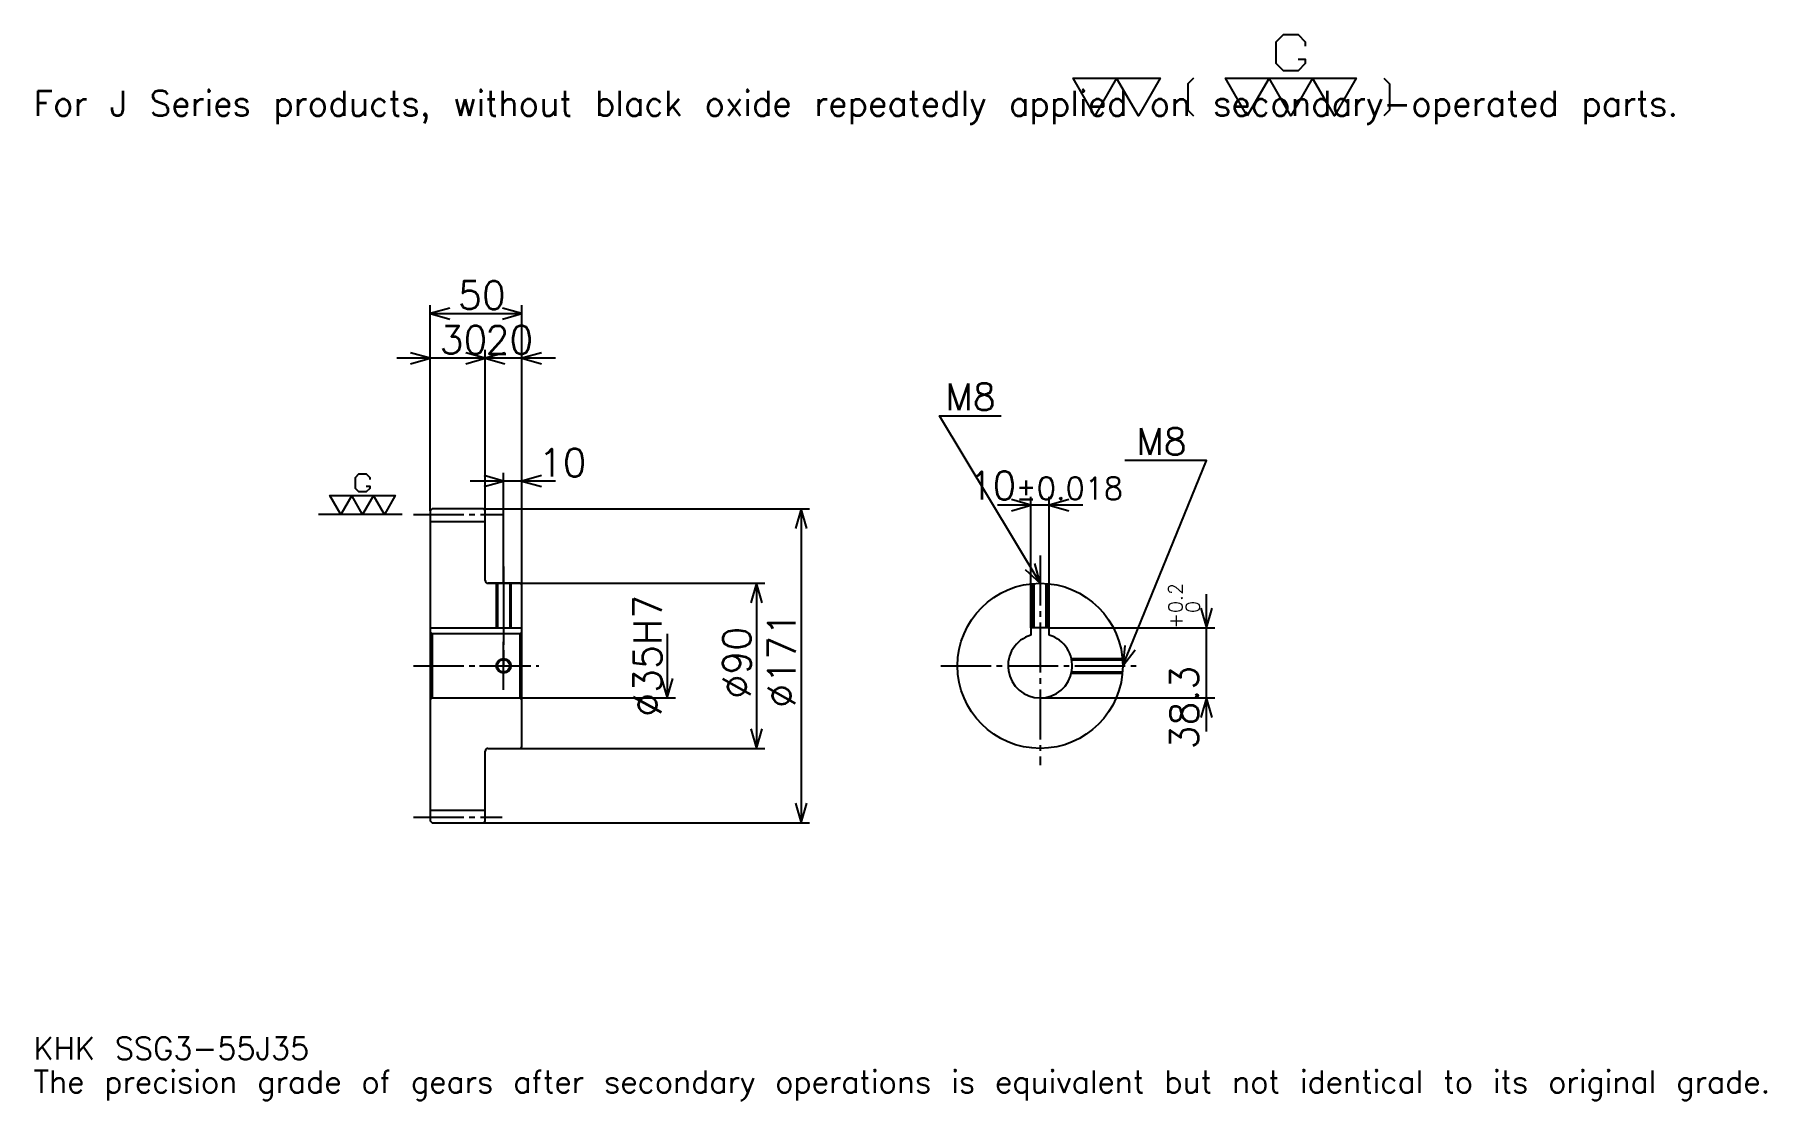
# Model space of a CAD drawing. Extents: x 31 to 975, y 11 to 592.
import ezdxf

# ---------------------------------------------------------------- set-up
doc = ezdxf.new("R2010")
doc.units = 0
doc.linetypes.add('DASHDOT', pattern=[36.521738, 27.391304, -3.043478, 3.043478, -3.043478])
doc.layers.get('0').update_dxf_attribs({"linetype": 'CONTINUOUS'})
doc.layers.add('DASHDOT', color=6, linetype='DASHDOT')
doc.styles.add('KANJI', font='TXT', dxfattribs={"bigfont": 'BIGFONT'})

msp = doc.modelspace()

# ---------------------------------------------------------------- linework, layer by layer
at = {"color": 5}
for p, q in [((246.521729, 333.543488), (246.521729, 444.630432)), ((296.521729, 333.543488), (296.521729, 444.630432)), ((246.521729, 440.065216), (296.521729, 440.065216)), ((294.782593, 415.717407), (228.260864, 415.717407)), ((314.782593, 415.717407), (258.260864, 415.717407)), ((276.521729, 333.543488), (276.521729, 420.282623)), ((286.521729, 333.543488), (286.521729, 353.326111)), ((314.782593, 348.760864), (268.260864, 348.760864)), ((573.913025, 268.843475), (573.913025, 340.217407)), ((583.913025, 268.843475), (583.913025, 340.217407)), ((246.521729, 332.543488), (246.521729, 333.543488)), ((275.521729, 333.543488), (296.521729, 333.543488)), ((276.521729, 332.543488), (276.521729, 333.543488)), ((286.521729, 293.043488), (286.521729, 333.543488)), ((286.521729, 293.043488), (286.521729, 333.543488)), ((296.521729, 333.543488), (453.260864, 333.543488)), ((296.521729, 292.043488), (296.521729, 333.543488)), ((448.695648, 333.543488), (448.695648, 162.543488)), ((602.173889, 335.652191), (555.652161, 335.652191)), ((278.021729, 293.043488), (296.521729, 293.043488)), ((296.521729, 293.043488), (428.913025, 293.043488)), ((424.347809, 293.043488), (424.347809, 203.043488)), ((669.565186, 212.282623), (669.565186, 287.10437)), ((375.652161, 265.543488), (375.652161, 230.543488)), ((583.913025, 268.843475), (674.130371, 268.843475)), ((296.521729, 230.543488), (380.217377, 230.543488)), ((578.913025, 230.543488), (674.130371, 230.543488)), ((278.021729, 203.043488), (296.521729, 203.043488)), ((296.521729, 203.043488), (428.913025, 203.043488)), ((275.521729, 162.543488), (296.521729, 162.543488)), ((296.521729, 162.543488), (453.260864, 162.543488))]:
    msp.add_line(p, q, dxfattribs=at)
at = {"color": 7}
msp.add_line((231.304337, 330.543488), (185.652161, 330.543488), dxfattribs=at)
at = {"color": 4}
for p, q in [((246.521729, 326.793488), (276.521729, 326.793488)), ((246.521729, 268.843475), (296.521729, 268.843475)), ((247.521729, 265.543488), (247.521729, 230.543488)), ((295.521729, 265.543488), (296.521729, 266.543488)), ((295.521729, 230.543488), (296.521729, 229.543488)), ((246.521729, 169.293488), (276.521729, 169.293488))]:
    msp.add_line(p, q, dxfattribs=at)
at = {"color": 7}
for points in [[(719.478271, 578.687012), (723.434814, 578.687012), (723.434814, 576.313049), (719.478271, 572.356567), (711.565247, 572.356567), (707.608704, 576.313049), (707.608704, 588.182617), (711.565247, 592.13916), (719.478271, 592.13916), (723.434814, 588.182617), (723.434814, 585.808716)], [(608.695679, 547.826111), (596.826111, 568.400024), (644.304382, 568.400024), (632.434814, 547.826111), (620.565247, 568.400024), (608.695679, 547.826111)], [(662.504395, 568.400024), (659.339172, 565.234802), (659.339172, 550.991333), (662.504395, 547.826111)], [(691.782654, 547.826111), (679.913086, 568.400024), (751.130493, 568.400024), (739.260864, 547.826111), (727.391357, 568.400024), (715.52179, 547.826111), (703.652222, 568.400024), (691.782654, 547.826111)], [(766.165222, 568.400024), (769.330444, 565.234802), (769.330444, 550.991333), (766.165222, 547.826111)], [(211.673904, 345.973938), (213.652161, 345.973938), (213.652161, 344.786957), (211.673904, 342.808716), (207.717377, 342.808716), (205.73912, 344.786957), (205.73912, 350.721741), (207.717377, 352.700012), (211.673904, 352.700012), (213.652161, 350.721741), (213.652161, 349.53479)], [(197.82608, 330.543488), (191.891296, 340.830444), (227.499985, 340.830444), (221.565201, 330.543488), (215.630432, 340.830444), (209.695648, 330.543488), (203.760864, 340.830444), (197.82608, 330.543488)]]:
    msp.add_lwpolyline(points, dxfattribs=at)
at = {"color": 5}
for points in [[(257.173889, 443.108704), (246.521729, 440.065216), (257.173889, 437.021729)], [(285.869568, 437.021729), (296.521729, 440.065216), (285.869568, 443.108704)], [(235.869553, 412.67395), (246.521729, 415.717407), (235.869553, 418.760864)], [(265.869568, 412.67395), (276.521729, 415.717407), (265.869568, 418.760864)], [(287.173889, 418.760864), (276.521729, 415.717407), (287.173889, 412.67395)], [(307.173889, 418.760864), (296.521729, 415.717407), (307.173889, 412.67395)], [(578.913025, 293.043488), (524.130432, 384.347839), (557.608643, 384.347839)], [(623.913025, 248.043488), (669.565186, 360), (625.130493, 360)], [(275.869568, 345.717407), (286.521729, 348.760864), (275.869568, 351.804352)], [(307.173889, 351.804352), (296.521729, 348.760864), (307.173889, 345.717407)], [(451.739136, 322.891296), (448.695648, 333.543488), (445.652161, 322.891296)], [(563.260864, 332.608704), (573.913025, 335.652191), (563.260864, 338.695679)], [(594.565186, 338.695679), (583.913025, 335.652191), (594.565186, 332.608704)], [(570.822754, 300.611786), (578.913025, 293.043488), (576.042297, 303.7435)], [(427.391296, 282.391296), (424.347809, 293.043488), (421.304321, 282.391296)], [(666.521729, 279.495667), (669.565186, 268.843475), (672.608643, 279.495667)], [(625.116943, 259.056305), (623.913025, 248.043488), (630.753296, 256.757965)], [(372.608673, 241.195663), (375.652161, 230.543488), (378.695618, 241.195663)], [(672.608643, 219.891312), (669.565186, 230.543488), (666.521729, 219.891312)], [(421.304321, 213.695663), (424.347809, 203.043488), (427.391296, 213.695663)], [(445.652161, 173.195663), (448.695648, 162.543488), (451.739136, 173.195663)]]:
    msp.add_lwpolyline(points, dxfattribs=at)
at = {"color": 4}
for points in [[(276.521729, 294.543488), (276.521729, 332.543488), (275.521729, 333.543488), (247.521729, 333.543488), (246.521729, 332.543488), (246.521729, 229.543488)], [(278.021729, 203.043488), (295.521729, 203.043488), (296.521729, 204.043488), (296.521729, 292.043488), (295.521729, 293.043488), (278.021729, 293.043488)], [(282.521729, 293.043488), (282.521729, 268.843475)], [(283.196716, 293.043488), (283.196716, 268.843475)], [(289.846741, 293.043488), (289.846741, 268.843475)], [(290.521729, 293.043488), (290.521729, 268.843475)], [(574.913025, 268.843475), (574.913025, 292.865356)], [(575.588013, 268.843475), (575.588013, 292.920471)], [(582.238037, 268.843475), (582.238037, 292.920471)], [(582.913025, 268.843475), (582.913025, 292.865356)], [(246.521729, 229.543488), (247.521729, 230.543488), (295.521729, 230.543488), (295.521729, 265.543488), (247.521729, 265.543488), (246.521729, 266.543488)], [(583.913025, 264.813995), (583.913025, 268.843475), (573.913025, 268.843475), (573.913025, 264.813995)], [(595.949707, 252.043488), (623.734863, 252.043488)], [(596.094238, 251.368484), (623.790039, 251.368484)], [(595.949707, 244.043488), (623.734863, 244.043488)], [(596.094238, 244.718491), (623.790039, 244.718491)], [(246.521729, 229.543488), (246.521729, 163.543488), (247.521729, 162.543488), (275.521729, 162.543488), (276.521729, 163.543488), (276.521729, 201.543488)]]:
    msp.add_lwpolyline(points, dxfattribs=at)
for centre, radius in [((578.913025, 248.043488), 45), ((286.521729, 248.043488), 3.325)]:
    msp.add_circle(centre, radius, dxfattribs=at)
at = {"color": 7}
msp.add_circle((286.521729, 248.043488), 4, dxfattribs=at)
at = {"color": 4}
for centre, radius, start, end in [((278.021729, 294.543488), 1.5, 180, 270), ((578.913025, 248.043488), 17.5, 106.601549926, 73.398450074), ((278.021729, 201.543488), 1.5, 90, 180)]:
    msp.add_arc(centre, radius, start, end, dxfattribs=at)
at = {"layer": 'DASHDOT', "color": 7}
for p, q in [((237.391296, 330.543488), (285.652161, 330.543488)), ((578.913025, 308.260864), (578.913025, 193.913055)), ((286.521729, 293.043488), (286.521729, 248.043488)), ((237.391296, 248.043488), (305.652161, 248.043488)), ((524.782593, 248.043488), (633.043457, 248.043488)), ((237.391296, 165.543488), (285.652161, 165.543488))]:
    msp.add_line(p, q, dxfattribs=at)
for points in [[(286.521729, 302.17392), (286.521729, 259.713043)], [(286.521729, 234.913055), (286.521729, 261.17392)], [(273.391296, 248.043488), (299.652161, 248.043488)]]:
    msp.add_lwpolyline(points, dxfattribs=at)

# ---------------------------------------------------------------- texts
at = {"color": 7, "style": 'KANJI'}
for s, height, p in [('For J Series products, without black oxide repeatedly applied on secondary-operated parts.', 13.695652, (30.434782, 547.826111)), ('50', 15.217391, (261.630432, 442.5)), ('30', 15.217391, (251.630417, 418.152191)), ('20', 15.217391, (276.630432, 418.152191)), ('M8', 14.608696, (527.173889, 387.391296)), ('M8', 14.608696, (631.217407, 363.043488)), ('10', 15.217391, (305.652161, 351.195679)), ('10', 15.217391, (539.892578, 338.695679)), ('%%p0.018', 12.173913, (565.608154, 338.695679)), ('KHK SSG3-55J35', 12.173913, (30.434782, 33.47826)), ('The precision grade of gears after secondary operations is equivalent but not identical to its original grade.', 12.173913, (30.434782, 15.217391))]:
    msp.add_text(s, height=height, dxfattribs=at).set_placement(p)
for s, height, p in [('%%c35H7', 15.217391, (372.608673, 220.271744)), ('0.2', 7.608696, (656.478271, 276.861877)), ('+', 7.608696, (656.478271, 268.340149)), ('0', 7.608696, (665.913025, 276.861877)), ('%%c90', 15.217391, (421.304321, 230.163055)), ('%%c171', 15.217391, (445.652161, 225.217407)), ('38.3', 15.217391, (665, 202.473251))]:
    msp.add_text(s, height=height, rotation=90, dxfattribs=at).set_placement(p)

doc.saveas('drawing.dxf')
